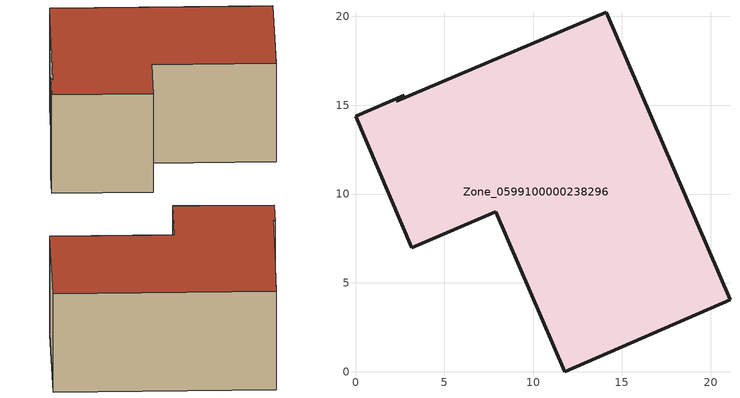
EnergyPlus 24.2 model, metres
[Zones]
Zone_0599100000238296
 floor ground (C_G): 14.12,20.23 21.09,4.06 11.78,0 7.9,9.01 3.18,6.98 0,14.37 2.75,15.55 2.3,15.21 z0
 wall outside (C_F): 2.75,15.55 0,14.37 3.18,6.98 7.9,9.01 11.78,0 21.09,4.06 14.12,20.23 2.3,15.21 2.75,15.55 z0:8.69
 roof outside (C_R): 14.12,20.23 2.3,15.21 2.75,15.55 0,14.37 3.18,6.98 7.9,9.01 11.78,0 21.09,4.06 z8.69
[BUILDING]
Pand.0599100000238296: North Axis=0; Terrain=City; Loads Convergence Tolerance Value=0.04; Temperature Convergence Tolerance Value=0.4; Solar Distribution=FullExterior; Maximum Number of Warmup Days=25; Minimum Number of Warmup Days=1
[Site:Location]
Rotterdam.The.Hague.AP_ZH_NLD Design_Conditions: Latitude=51.96; Longitude=4.45; Time Zone=1; Elevation=-4.5
[SITE:GROUNDTEMPERATURE:BUILDINGSURFACE]
18, 18, 18, 18, 18, 18, 18, 18, 18, 18, 18, 18
[MATERIAL] Thermal Absorptance=0.9; Solar Absorptance=0.7; Visible Absorptance=0.7
Name | Roughness | Thickness | Conductivity | Density | Specific Heat
G.TI.1992-2005 | MediumSmooth | 0.15 | 0.06 | 540 | 1210
F.TI.1992-2005 | Rough | 0.3 | 0.12 | 1920 | 840
R.TI.1992-2005 | MediumRough | 0.2 | 0.08 | 1500 | 1000
[CONSTRUCTION]
C_G: G.TI.1992-2005
C_F: F.TI.1992-2005
C_R: R.TI.1992-2005
[ZONE]
Zone_0599100000238296: Type=1; Multiplier=1; Ceiling Height=Autocalculate; Volume=Autocalculate; Floor Area=autocalculate; Part of Total Floor Area=Yes
[ZONEINFILTRATION:DESIGNFLOWRATE]
Infil_Zone_0599100000238296: Zone or ZoneList or Space or SpaceList=Zone_0599100000238296; Schedule=AlwaysOn; Design Flow Rate Calculation Method=Flow/Area; Flow Rate per Floor Area=0.0015; Constant Term Coefficient=1; Temperature Term Coefficient=0; Velocity Term Coefficient=0; Velocity Squared Term Coefficient=0
[HVACTEMPLATE:ZONE:IDEALLOADSAIRSYSTEM]
Zone_0599100000238296: Maximum Heating Supply Air Temperature=50; Minimum Cooling Supply Air Temperature=13; Maximum Heating Supply Air Humidity Ratio=0.0156; Minimum Cooling Supply Air Humidity Ratio=0.0077; Heating Limit=NoLimit; Cooling Limit=NoLimit; Dehumidification Control Type=ConstantSensibleHeatRatio; Cooling Sensible Heat Ratio=0.7; Dehumidification Setpoint=60; Humidification Control Type=None; Humidification Setpoint=30; Outdoor Air Method=None; Outdoor Air Flow Rate per Person=0.00944; Outdoor Air Flow Rate per Zone Floor Area=0; Outdoor Air Flow Rate per Zone=0; Demand Controlled Ventilation Type=None; Outdoor Air Economizer Type=NoEconomizer; Heat Recovery Type=None; Sensible Heat Recovery Effectiveness=0.7; Latent Heat Recovery Effectiveness=0.65
[ZONECONTROL:THERMOSTAT]
ThermostatControl_Zone_0599100000238296: Zone or ZoneList=Zone_0599100000238296; Control Type Schedule=DualSetpointControlType; Control 1=Thermostat_Zone_0599100000238296; Temperature Difference Between Cutout And Setpoint=0
[THERMOSTATSETPOINT:DUALSETPOINT]
Thermostat_Zone_0599100000238296: Heating Setpoint Temperature Schedule=HeatingSetpoint_Zone_0599100000238296; Cooling Setpoint Temperature Schedule=CoolingSetpoint_Zone_0599100000238296
[SCHEDULE:COMPACT]
HeatingSetpoint_Zone_0599100000238296: Through: 12/31, For: AllDays, Until: 24:00, 21
CoolingSetpoint_Zone_0599100000238296: Through: 12/31, For: AllDays, Until: 24:00, 24
DualSetpointControlType: Through: 12/31, For: AllDays, Until: 24:00, 4
AlwaysOn: Through: 12/31, For: AllDays, Until: 24:00, 1
